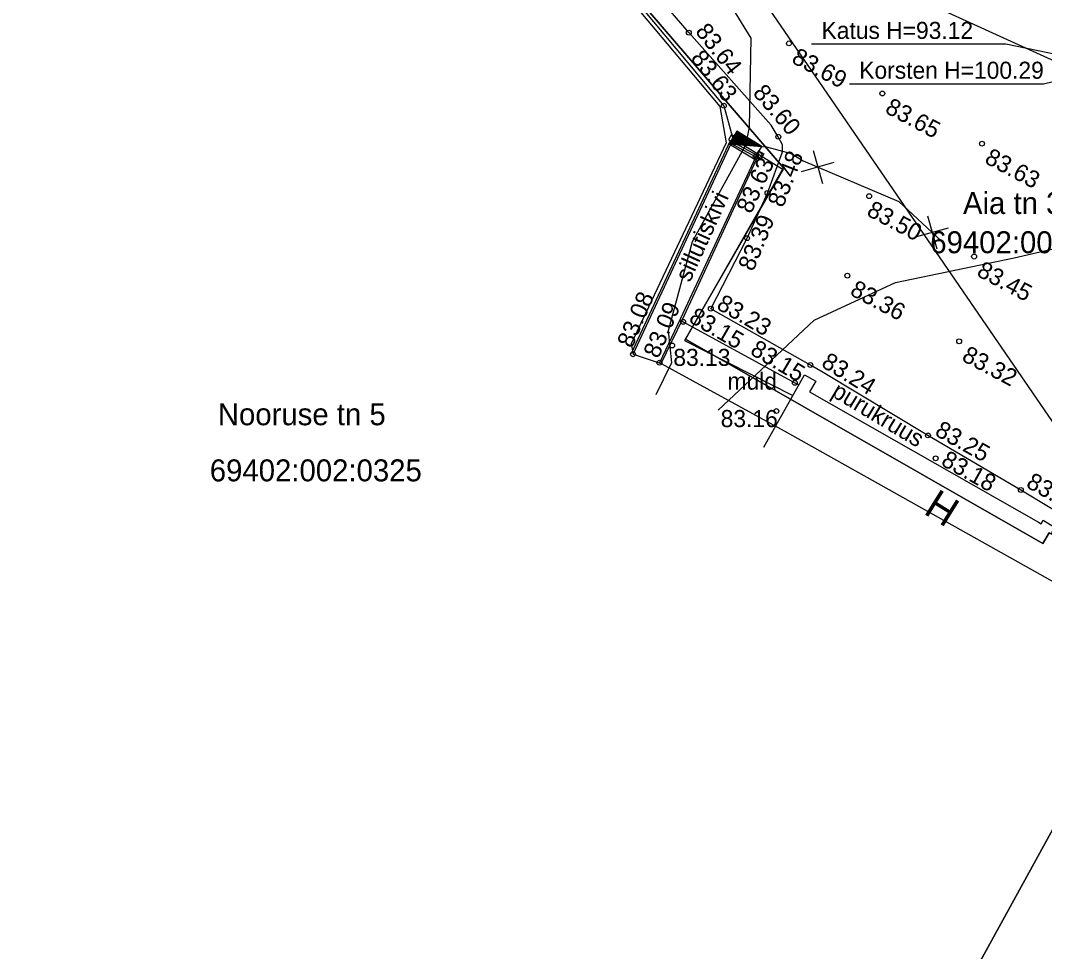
# Model space of a CAD drawing. Extents: x 632010 to 632314, y 6447025 to 6447315.
# Drawn here: x 632113.53 to 632155.55, y 6447151.43 to 6447189.62 of the extents above; entities that cross this region are included whole.
import ezdxf

# ---------------------------------------------------------------- set-up
doc = ezdxf.new("R2010")
doc.units = 0
for name, color, linetype in [('ABIJOONIS', 7, 'Continuous'), ('AED', 7, 'Continuous'), ('ELRAJATISMP', 7, 'Continuous'), ('HALJASTUS', 7, 'Continuous'), ('HOONE', 7, 'Continuous'), ('KORGUS-EH2000', 7, 'Continuous'), ('MOOTPIIR', 7, 'Continuous'), ('MPKAABEL', 7, 'Continuous'), ('PIIR', 7, 'Continuous'), ('SKTRASS', 7, 'Continuous'), ('TEE', 7, 'Continuous'), ('TTRASS', 7, 'Continuous')]:
    doc.layers.add(name, color=color, linetype=linetype)

msp = doc.modelspace()

# ---------------------------------------------------------------- linework, layer by layer
at = {"layer": 'ABIJOONIS'}
for points in [[(632145.99, 6447188.659), (632153.952, 6447188.659), (632160.461, 6447187.318)], [(632147.538, 6447187.025), (632155.499, 6447187.025), (632157.832, 6447187.573)]]:
    msp.add_lwpolyline(points, dxfattribs=at)
at = {"layer": 'AED'}
for p, q in [((632142.7, 6447184.945), (632142.584, 6447184.723)), ((632142.584, 6447184.723), (632142.806, 6447184.607)), ((632142.7, 6447184.945), (632142.922, 6447184.829)), ((632142.753, 6447184.776), (632143.853, 6447184.1)), ((632142.922, 6447184.829), (632142.806, 6447184.607)), ((632143.807, 6447184.271), (632143.682, 6447184.054)), ((632143.807, 6447184.271), (632144.024, 6447184.146)), ((632143.682, 6447184.054), (632143.899, 6447183.929)), ((632144.024, 6447184.146), (632143.899, 6447183.929))]:
    msp.add_line(p, q, dxfattribs=at)
for points in [[(632113.143, 6447205.307), (632113.475, 6447205.87), (632120.308, 6447201.954), (632126.473, 6447198.387), (632132.991, 6447194.604), (632137.53, 6447191.93), (632142.386, 6447186.12), (632142.753, 6447184.776)], [(632143.853, 6447184.1), (632144.819, 6447183.502), (632140.774, 6447176.486), (632145.215, 6447174.23)]]:
    msp.add_lwpolyline(points, dxfattribs=at)
at = {"layer": 'ELRAJATISMP'}
for p, q in [((632142.918, 6447185.072), (632142.609, 6447184.561)), ((632143.94, 6447184.454), (632142.918, 6447185.072)), ((632142.85, 6447184.541), (632142.665, 6447184.653)), ((632142.888, 6447184.538), (632142.674, 6447184.668)), ((632142.925, 6447184.535), (632142.682, 6447184.682)), ((632142.963, 6447184.532), (632142.691, 6447184.696)), ((632143, 6447184.529), (632142.7, 6447184.711)), ((632143.038, 6447184.526), (632142.709, 6447184.725)), ((632143.076, 6447184.523), (632142.717, 6447184.74)), ((632143.113, 6447184.52), (632142.726, 6447184.754)), ((632143.151, 6447184.517), (632142.735, 6447184.769)), ((632143.188, 6447184.514), (632142.743, 6447184.783)), ((632143.226, 6447184.511), (632142.752, 6447184.797)), ((632143.264, 6447184.508), (632142.761, 6447184.812)), ((632143.301, 6447184.505), (632142.77, 6447184.826)), ((632143.339, 6447184.502), (632142.778, 6447184.841)), ((632143.376, 6447184.499), (632142.787, 6447184.855)), ((632143.414, 6447184.496), (632142.796, 6447184.87)), ((632143.452, 6447184.493), (632142.804, 6447184.884)), ((632143.489, 6447184.49), (632142.813, 6447184.898)), ((632143.527, 6447184.487), (632142.822, 6447184.913)), ((632143.564, 6447184.484), (632142.831, 6447184.927)), ((632143.602, 6447184.481), (632142.839, 6447184.942)), ((632143.64, 6447184.478), (632142.848, 6447184.956)), ((632143.677, 6447184.475), (632142.857, 6447184.971)), ((632143.715, 6447184.472), (632142.865, 6447184.985)), ((632143.752, 6447184.469), (632142.874, 6447185)), ((632143.79, 6447184.466), (632142.883, 6447185.014)), ((632143.828, 6447184.463), (632142.892, 6447185.028)), ((632143.865, 6447184.46), (632142.9, 6447185.043)), ((632143.903, 6447184.457), (632142.909, 6447185.057)), ((632142.609, 6447184.561), (632143.632, 6447183.943)), ((632142.609, 6447184.561), (632143.94, 6447184.454)), ((632142.624, 6447184.559), (632142.613, 6447184.567)), ((632142.662, 6447184.556), (632142.621, 6447184.581)), ((632142.7, 6447184.553), (632142.63, 6447184.595)), ((632142.737, 6447184.55), (632142.639, 6447184.61)), ((632142.775, 6447184.547), (632142.648, 6447184.624)), ((632142.812, 6447184.544), (632142.656, 6447184.639)), ((632143.632, 6447183.943), (632143.94, 6447184.454))]:
    msp.add_line(p, q, dxfattribs=at)
at = {"layer": 'HOONE'}
for points in [[(632150.623, 6447206.969), (632150.047, 6447205.711), (632150.074, 6447205.698), (632147.017, 6447198.993), (632146.965, 6447199.013), (632144.333, 6447193.246), (632148.988, 6447191.128), (632159.931, 6447186.149), (632163.241, 6447193.444), (632166.18, 6447199.86), (632155.034, 6447204.956), (632150.623, 6447206.969)], [(632144.03, 6447172.119), (632145.692, 6447175.08), (632146.166, 6447174.825), (632145.896, 6447174.387), (632155.296, 6447169.037), (632155.407, 6447168.976), (632155.496, 6447169.124), (632155.958, 6447168.842), (632155.829, 6447168.602), (632157.72, 6447167.52), (632156.357, 6447165.199)]]:
    msp.add_lwpolyline(points, dxfattribs=at)
at = {"layer": 'KORGUS-EH2000'}
for centre in [(632140.949, 6447189.117), (632145.058, 6447188.677), (632148.892, 6447186.625), (632142.386, 6447186.12), (632144.621, 6447184.848), (632152.979, 6447184.564), (632143.697, 6447184.03), (632143.853, 6447184.1), (632144.177, 6447182.539), (632148.349, 6447182.411), (632143.34, 6447180.691), (632152.656, 6447179.934), (632147.456, 6447179.151), (632141.855, 6447177.795), (632140.717, 6447177.259), (632140.268, 6447176.288), (632152.044, 6447176.456), (632138.661, 6447175.928), (632139.744, 6447175.58), (632145.939, 6447175.485), (632145.3, 6447174.757), (632144.542, 6447173.597), (632150.764, 6447172.599), (632151.078, 6447171.659), (632154.575, 6447170.36)]:
    msp.add_circle(centre, 0.1, dxfattribs=at)
at = {"layer": 'MOOTPIIR'}
msp.add_lwpolyline([(632113.466, 6447205.739), (632129.791, 6447196.201), (632137.399, 6447191.842), (632142.216, 6447186.088), (632142.484, 6447184.597), (632138.584, 6447176.358), (632138.661, 6447175.928), (632139.816, 6447175.545), (632144.863, 6447172.784), (632160.768, 6447163.876)], dxfattribs=at)
at = {"layer": 'MPKAABEL'}
for p, q in [((632146.053, 6447184.283), (632146.432, 6447182.935)), ((632145.568, 6447183.42), (632146.916, 6447183.799)), ((632150.743, 6447181.603), (632151.122, 6447180.255)), ((632150.258, 6447180.74), (632151.606, 6447181.119))]:
    msp.add_line(p, q, dxfattribs=at)
for points in [[(632135.141, 6447218.678), (632134.847, 6447217.884), (632132.983, 6447212.66), (632130.671, 6447206.826), (632128.458, 6447200.58), (632128.416, 6447199.092), (632129.319, 6447198.213), (632138.534, 6447193.124), (632140.961, 6447192.417), (632141.913, 6447191.471), (632143.495, 6447188.885), (632143.425, 6447185.24), (632143.275, 6447184.508)], [(632143.275, 6447184.508), (632141.088, 6447180.543), (632140.109, 6447176.889), (632140.237, 6447175.577), (632139.599, 6447174.26)], [(632143.275, 6447184.508), (632144.138, 6447184.431), (632145.151, 6447184.161), (632145.649, 6447183.861), (632149.568, 6447182.199), (632151.305, 6447180.582)]]:
    msp.add_lwpolyline(points, dxfattribs=at)
at = {"layer": 'PIIR'}
for points in [[(632121.11, 6447219.87), (632170.71, 6447206.69), (632172.02, 6447181.01), (632167.24, 6447172.52), (632161.06, 6447165.85), (632155.74, 6447168.61), (632155.48, 6447168.17), (632140.82, 6447176.55), (632144.84, 6447183.58), (632137.32, 6447192.31), (632113.34, 6447206.05)], [(632155.74, 6447168.61), (632161.06, 6447165.85), (632132.69, 6447114.25), (632139.33, 6447110.64), (632124.53, 6447080.23), (632054.12, 6447082.79), (632072.41, 6447132.21), (632102.35, 6447186.26), (632113.34, 6447206.05), (632137.32, 6447192.31), (632144.84, 6447183.58), (632140.82, 6447176.55), (632155.48, 6447168.17)]]:
    msp.add_lwpolyline(points, close=True, dxfattribs=at)
msp.add_lwpolyline([(632200.39, 6447078.27), (632142.76, 6447111.5), (632139.33, 6447110.64), (632132.69, 6447114.25), (632161.06, 6447165.85), (632167.24, 6447172.52), (632172.02, 6447181.01), (632170.71, 6447206.69), (632181.18, 6447207.06), (632177.12, 6447178.4), (632167.15, 6447159.75), (632147.18, 6447126.98), (632145.29, 6447123.53), (632148.79, 6447114.89), (632197.32, 6447087.21)], dxfattribs=at)
at = {"layer": 'SKTRASS'}
msp.add_line((632158.507, 6447169.32), (632143.032, 6447191.879), dxfattribs=at)
at = {"layer": 'TEE'}
for points in [[(632157.976, 6447168.308), (632154.575, 6447170.36), (632150.764, 6447172.599), (632146.458, 6447175.183), (632145.939, 6447175.485), (632141.855, 6447177.795), (632143.34, 6447180.691), (632144.177, 6447182.539), (632144.791, 6447184.226), (632144.795, 6447184.517), (632144.621, 6447184.848), (632144.327, 6447185.324), (632140.949, 6447189.117), (632138.7, 6447191.76)], [(632139.816, 6447175.545), (632140.686, 6447177.354), (632143.802, 6447184.065), (632142.645, 6447184.676), (632138.588, 6447175.962)], [(632138.661, 6447175.928), (632142.682, 6447184.566), (632143.697, 6447184.03), (632140.614, 6447177.388), (632139.744, 6447175.58)], [(632140.657, 6447177.292), (632140.717, 6447177.259), (632145.3, 6447174.757), (632145.461, 6447174.669)]]:
    msp.add_lwpolyline(points, dxfattribs=at)
at = {"layer": 'TTRASS'}
msp.add_lwpolyline([(632142.15, 6447173.628), (632146.094, 6447177.328), (632149.434, 6447178.866), (632154.296, 6447179.883), (632157.552, 6447180.638), (632162.58, 6447182.205), (632166.115, 6447184.059), (632166.963, 6447184.689), (632167.6, 6447185.216), (632168.439, 6447186.376), (632168.541, 6447187.266), (632168.088, 6447188.666), (632167.666, 6447190.093), (632167.377, 6447191.342), (632168.736, 6447197.796), (632168.6, 6447199.649), (632168.137, 6447200.381), (632167.57, 6447201.085), (632157.605, 6447205.855), (632157.063, 6447205.924), (632156.441, 6447205.62), (632155.609, 6447204.693)], dxfattribs=at)

# ---------------------------------------------------------------- texts
at = {"layer": 'ABIJOONIS'}
for s, p in [('Katus H=93.12', (632146.396, 6447188.86)), ('Korsten H=100.29', (632147.944, 6447187.226))]:
    msp.add_text(s, height=0.7, dxfattribs=at).set_placement(p)
at = {"layer": 'HALJASTUS'}
msp.add_text('muld', height=0.7, dxfattribs=at).set_placement((632142.54, 6447174.476))
at = {"layer": 'HOONE'}
msp.add_text('H', height=1.2, rotation=328.0566, dxfattribs=at).set_placement((632150.537, 6447169.417))
at = {"layer": 'KORGUS-EH2000'}
for s, rotation, p in [('83.64', 308.2388, (632141.186, 6447189.159)), ('83.69', 331.9733, (632145.122, 6447187.909)), ('83.63', 308.2388, (632140.995, 6447188.058)), ('83.60', 310.5488, (632143.545, 6447186.626)), ('83.65', 331.9733, (632148.956, 6447185.857)), ('83.48', 68.7495, (632144.814, 6447181.909)), ('83.63', 331.9733, (632153.043, 6447183.796)), ('83.63', 65.5163, (632143.505, 6447181.657)), ('83.50', 331.9733, (632148.204, 6447181.643)), ('83.39', 67.6381, (632143.593, 6447179.293)), ('83.45', 331.9733, (632152.72, 6447179.166)), ('83.36', 331.9733, (632147.52, 6447178.383)), ('83.08', 66.9745, (632138.621, 6447176.144)), ('83.23', 329.9816, (632142.043, 6447177.817)), ('83.09', 66.9745, (632139.701, 6447175.72)), ('83.15', 329.9816, (632140.905, 6447177.281)), ('83.15', 329.5524, (632143.424, 6447175.953)), ('83.32', 331.9733, (632152.108, 6447175.688)), ('83.24', 328.6401, (632146.344, 6447175.444)), ('83.25', 330.8084, (632151.001, 6447172.626)), ('83.18', 330.8084, (632151.255, 6447171.403)), ('83.23', 330.8084, (632154.745, 6447170.499))]:
    msp.add_text(s, height=0.7, rotation=rotation, dxfattribs=at).set_placement(p)
for s, p in [('83.13', (632140.316, 6447175.45)), ('83.16', (632142.257, 6447172.94))]:
    msp.add_text(s, height=0.7, dxfattribs=at).set_placement(p)
at = {"layer": 'PIIR'}
for s, p in [('Aia tn 3a', (632152.2, 6447181.677)), ('69402:002:0019', (632150.858, 6447180.071)), ('Nooruse tn 5', (632121.623, 6447173.016)), ('69402:002:0325', (632121.294, 6447170.715))]:
    msp.add_text(s, height=0.9, dxfattribs=at).set_placement(p)
at = {"layer": 'TEE'}
for s, rotation, p in [('sillutiskivi', 65.4918, (632140.993, 6447178.847)), ('purukruus', 328.9483, (632146.762, 6447174.231))]:
    msp.add_text(s, height=0.7, rotation=rotation, dxfattribs=at).set_placement(p)

doc.saveas('drawing.dxf')
